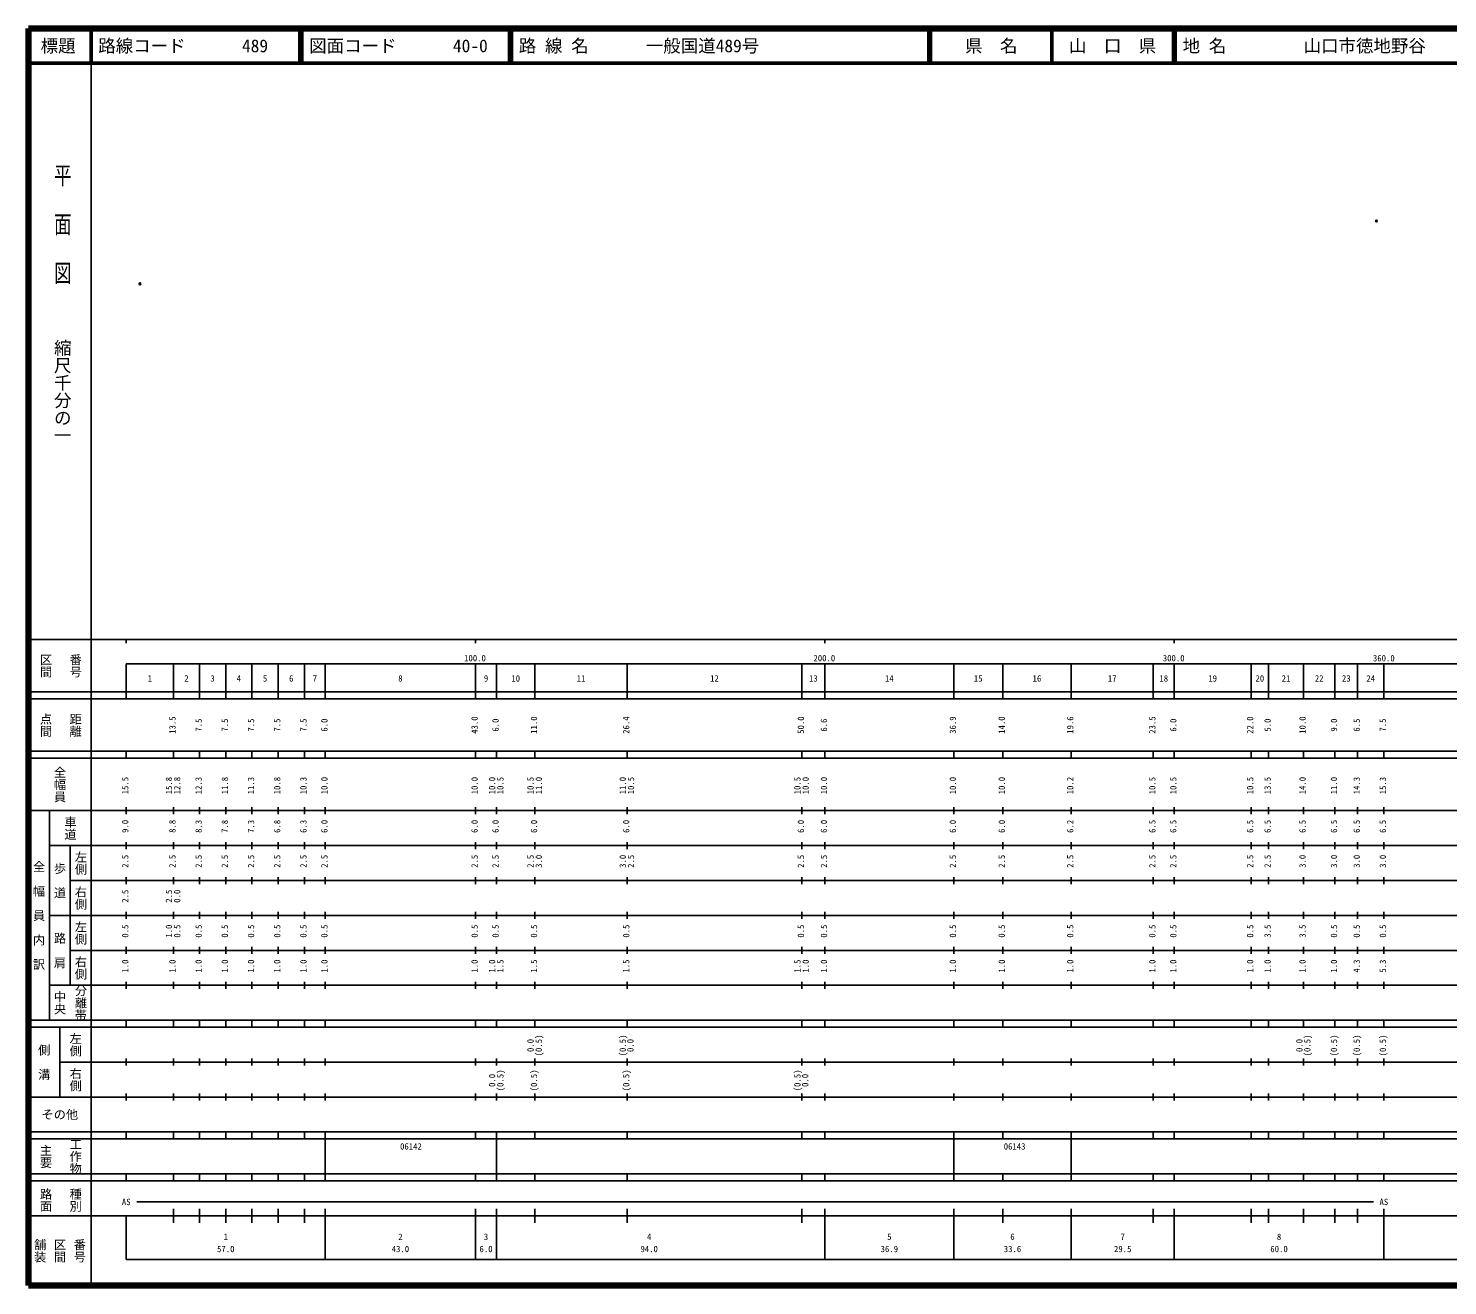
# Model space of a CAD drawing. Units: millimetres on the paper. Extents: x 40 to 680, y 20 to 380.
# Drawn here: x 40 to 446.3, y 20 to 380 of the extents above; entities that cross this region are included whole.
import ezdxf
from ezdxf.enums import TextEntityAlignment as Align

# ---------------------------------------------------------------- set-up
doc = ezdxf.new("R2010")
doc.units = ezdxf.units.MM
doc.header["$PDMODE"] = 32
doc.header["$PDSIZE"] = 0.5
doc.layers.add('M-OTRS', color=6, linetype='Continuous')
doc.layers.add('M-TTL-TXT', color=7, linetype='Continuous')
for name, color, linetype, lineweight in [('M-TTL', 2, 'Continuous', 140), ('M-TTL-BAND', 7, 'Continuous', 25), ('M-TTL-LINE', 7, 'Continuous', 50)]:
    doc.layers.add(name, color=color, linetype=linetype, lineweight=lineweight)
doc.styles.add('@ＭＳ ゴシック', font='')
doc.styles.add('ＭＳ ゴシック', font='')
doc.styles.get('@ＭＳ ゴシック').set_extended_font_data('@MS Gothic')
doc.styles.get('ＭＳ ゴシック').set_extended_font_data('MS Gothic')

msp = doc.modelspace()

# ---------------------------------------------------------------- linework, layer by layer
at = {"layer": 'M-OTRS'}
for p in [(425.87, 324.847), (71.926, 306.843)]:
    msp.add_point(p, dxfattribs=at)
at = {"layer": 'M-TTL'}
for p, q in [((40, 380), (40, 20)), ((680, 380), (40, 380)), ((40, 20), (680, 20))]:
    msp.add_line(p, q, dxfattribs=at)
at = {"layer": 'M-TTL-BAND'}
for p, q in [((58, 370), (58, 20)), ((40, 205), (579, 205)), ((68, 205), (68, 204)), ((168, 205), (168, 204)), ((268, 205), (268, 204)), ((368, 205), (368, 204)), ((68, 198), (579, 198)), ((68, 198), (68, 188)), ((81.5, 188), (81.5, 198)), ((89, 188), (89, 198)), ((96.5, 188), (96.5, 198)), ((104, 188), (104, 198)), ((111.5, 188), (111.5, 198)), ((119, 188), (119, 198)), ((125, 188), (125, 198)), ((168, 188), (168, 198)), ((174, 188), (174, 198)), ((185, 188), (185, 198)), ((211.4, 188), (211.4, 198)), ((261.4, 188), (261.4, 198)), ((268, 188), (268, 198)), ((304.9, 188), (304.9, 198)), ((318.9, 188), (318.9, 198)), ((338.5, 188), (338.5, 198)), ((362, 188), (362, 198)), ((368, 188), (368, 198)), ((390, 188), (390, 198)), ((395, 188), (395, 198)), ((405, 188), (405, 198)), ((414, 188), (414, 198)), ((420.5, 188), (420.5, 198)), ((428, 188), (428, 198)), ((40, 190), (579, 190)), ((40, 188), (579, 188)), ((40, 173), (579, 173)), ((40, 171), (579, 171)), ((68, 171), (68, 173)), ((81.5, 171), (81.5, 173)), ((89, 171), (89, 173)), ((96.5, 171), (96.5, 173)), ((104, 171), (104, 173)), ((111.5, 171), (111.5, 173)), ((119, 171), (119, 173)), ((125, 171), (125, 173)), ((168, 171), (168, 173)), ((174, 171), (174, 173)), ((185, 171), (185, 173)), ((211.4, 171), (211.4, 173)), ((261.4, 171), (261.4, 173)), ((268, 171), (268, 173)), ((304.9, 171), (304.9, 173)), ((318.9, 171), (318.9, 173)), ((338.5, 171), (338.5, 173)), ((362, 171), (362, 173)), ((368, 171), (368, 173)), ((390, 171), (390, 173)), ((395, 171), (395, 173)), ((405, 171), (405, 173)), ((414, 171), (414, 173)), ((420.5, 171), (420.5, 173)), ((428, 171), (428, 173)), ((40, 156), (579, 156)), ((46, 96), (46, 156)), ((68, 155), (68, 157)), ((81.5, 155), (81.5, 157)), ((89, 155), (89, 157)), ((96.5, 155), (96.5, 157)), ((104, 155), (104, 157)), ((111.5, 155), (111.5, 157)), ((119, 155), (119, 157)), ((125, 155), (125, 157)), ((168, 155), (168, 157)), ((174, 155), (174, 157)), ((185, 155), (185, 157)), ((211.4, 155), (211.4, 157)), ((261.4, 155), (261.4, 157)), ((268, 155), (268, 157)), ((304.9, 155), (304.9, 157)), ((318.9, 155), (318.9, 157)), ((338.5, 155), (338.5, 157)), ((362, 155), (362, 157)), ((368, 155), (368, 157)), ((390, 155), (390, 157)), ((395, 155), (395, 157)), ((405, 155), (405, 157)), ((414, 155), (414, 157)), ((420.5, 155), (420.5, 157)), ((428, 155), (428, 157)), ((68, 145), (68, 147)), ((81.5, 145), (81.5, 147)), ((89, 145), (89, 147)), ((96.5, 145), (96.5, 147)), ((104, 145), (104, 147)), ((111.5, 145), (111.5, 147)), ((119, 145), (119, 147)), ((125, 145), (125, 147)), ((168, 145), (168, 147)), ((174, 145), (174, 147)), ((185, 145), (185, 147)), ((211.4, 145), (211.4, 147)), ((261.4, 145), (261.4, 147)), ((268, 145), (268, 147)), ((304.9, 145), (304.9, 147)), ((318.9, 145), (318.9, 147)), ((338.5, 145), (338.5, 147)), ((362, 145), (362, 147)), ((368, 145), (368, 147)), ((390, 145), (390, 147)), ((395, 145), (395, 147)), ((405, 145), (405, 147)), ((414, 145), (414, 147)), ((420.5, 145), (420.5, 147)), ((428, 145), (428, 147)), ((46, 146), (579, 146)), ((52, 146), (52, 106)), ((52, 136), (579, 136)), ((68, 135), (68, 137)), ((81.5, 135), (81.5, 137)), ((89, 135), (89, 137)), ((96.5, 135), (96.5, 137)), ((104, 135), (104, 137)), ((111.5, 135), (111.5, 137)), ((119, 135), (119, 137)), ((125, 135), (125, 137)), ((168, 135), (168, 137)), ((174, 135), (174, 137)), ((185, 135), (185, 137)), ((211.4, 135), (211.4, 137)), ((261.4, 135), (261.4, 137)), ((268, 135), (268, 137)), ((304.9, 135), (304.9, 137)), ((318.9, 135), (318.9, 137)), ((338.5, 135), (338.5, 137)), ((362, 135), (362, 137)), ((368, 135), (368, 137)), ((390, 135), (390, 137)), ((395, 135), (395, 137)), ((405, 135), (405, 137)), ((414, 135), (414, 137)), ((420.5, 135), (420.5, 137)), ((428, 135), (428, 137)), ((46, 126), (579, 126)), ((68, 125), (68, 127)), ((81.5, 125), (81.5, 127)), ((89, 125), (89, 127)), ((96.5, 125), (96.5, 127)), ((104, 125), (104, 127)), ((111.5, 125), (111.5, 127)), ((119, 125), (119, 127)), ((125, 125), (125, 127)), ((168, 125), (168, 127)), ((174, 125), (174, 127)), ((185, 125), (185, 127)), ((211.4, 125), (211.4, 127)), ((261.4, 125), (261.4, 127)), ((268, 125), (268, 127)), ((304.9, 125), (304.9, 127)), ((318.9, 125), (318.9, 127)), ((338.5, 125), (338.5, 127)), ((362, 125), (362, 127)), ((368, 125), (368, 127)), ((390, 125), (390, 127)), ((395, 125), (395, 127)), ((405, 125), (405, 127)), ((414, 125), (414, 127)), ((420.5, 125), (420.5, 127)), ((428, 125), (428, 127)), ((52, 116), (579, 116)), ((68, 115), (68, 117)), ((81.5, 115), (81.5, 117)), ((89, 115), (89, 117)), ((96.5, 115), (96.5, 117)), ((104, 115), (104, 117)), ((111.5, 115), (111.5, 117)), ((119, 115), (119, 117)), ((125, 115), (125, 117)), ((168, 115), (168, 117)), ((174, 115), (174, 117)), ((185, 115), (185, 117)), ((211.4, 115), (211.4, 117)), ((261.4, 115), (261.4, 117)), ((268, 115), (268, 117)), ((304.9, 115), (304.9, 117)), ((318.9, 115), (318.9, 117)), ((338.5, 115), (338.5, 117)), ((362, 115), (362, 117)), ((368, 115), (368, 117)), ((390, 115), (390, 117)), ((395, 115), (395, 117)), ((405, 115), (405, 117)), ((414, 115), (414, 117)), ((420.5, 115), (420.5, 117)), ((428, 115), (428, 117)), ((46, 106), (579, 106)), ((68, 105), (68, 107)), ((81.5, 105), (81.5, 107)), ((89, 105), (89, 107)), ((96.5, 105), (96.5, 107)), ((104, 105), (104, 107)), ((111.5, 105), (111.5, 107)), ((119, 105), (119, 107)), ((125, 105), (125, 107)), ((168, 105), (168, 107)), ((174, 105), (174, 107)), ((185, 105), (185, 107)), ((211.4, 105), (211.4, 107)), ((261.4, 105), (261.4, 107)), ((268, 105), (268, 107)), ((304.9, 105), (304.9, 107)), ((318.9, 105), (318.9, 107)), ((338.5, 105), (338.5, 107)), ((362, 105), (362, 107)), ((368, 105), (368, 107)), ((390, 105), (390, 107)), ((395, 105), (395, 107)), ((405, 105), (405, 107)), ((414, 105), (414, 107)), ((420.5, 105), (420.5, 107)), ((428, 105), (428, 107)), ((40, 96), (579, 96)), ((40, 94), (579, 94)), ((49, 94), (49, 74)), ((68, 94), (68, 96)), ((81.5, 94), (81.5, 96)), ((89, 94), (89, 96)), ((96.5, 94), (96.5, 96)), ((104, 94), (104, 96)), ((111.5, 94), (111.5, 96)), ((119, 94), (119, 96)), ((125, 94), (125, 96)), ((168, 94), (168, 96)), ((174, 94), (174, 96)), ((185, 94), (185, 96)), ((211.4, 94), (211.4, 96)), ((261.4, 94), (261.4, 96)), ((268, 94), (268, 96)), ((304.9, 94), (304.9, 96)), ((318.9, 94), (318.9, 96)), ((338.5, 94), (338.5, 96)), ((362, 94), (362, 96)), ((368, 94), (368, 96)), ((390, 94), (390, 96)), ((395, 94), (395, 96)), ((405, 94), (405, 96)), ((414, 94), (414, 96)), ((420.5, 94), (420.5, 96)), ((428, 94), (428, 96)), ((49, 84), (579, 84)), ((68, 83), (68, 85)), ((81.5, 83), (81.5, 85)), ((89, 83), (89, 85)), ((96.5, 83), (96.5, 85)), ((104, 83), (104, 85)), ((111.5, 83), (111.5, 85)), ((119, 83), (119, 85)), ((125, 83), (125, 85)), ((168, 83), (168, 85)), ((174, 83), (174, 85)), ((185, 83), (185, 85)), ((211.4, 83), (211.4, 85)), ((261.4, 83), (261.4, 85)), ((268, 83), (268, 85)), ((304.9, 83), (304.9, 85)), ((318.9, 83), (318.9, 85)), ((338.5, 83), (338.5, 85)), ((362, 83), (362, 85)), ((368, 83), (368, 85)), ((390, 83), (390, 85)), ((395, 83), (395, 85)), ((405, 83), (405, 85)), ((414, 83), (414, 85)), ((420.5, 83), (420.5, 85)), ((428, 83), (428, 85)), ((40, 74), (579, 74)), ((68, 73), (68, 75)), ((81.5, 73), (81.5, 75)), ((89, 73), (89, 75)), ((96.5, 73), (96.5, 75)), ((104, 73), (104, 75)), ((111.5, 73), (111.5, 75)), ((119, 73), (119, 75)), ((125, 73), (125, 75)), ((168, 73), (168, 75)), ((174, 73), (174, 75)), ((185, 73), (185, 75)), ((211.4, 73), (211.4, 75)), ((261.4, 73), (261.4, 75)), ((268, 73), (268, 75)), ((304.9, 73), (304.9, 75)), ((318.9, 73), (318.9, 75)), ((338.5, 73), (338.5, 75)), ((362, 73), (362, 75)), ((368, 73), (368, 75)), ((390, 73), (390, 75)), ((395, 73), (395, 75)), ((405, 73), (405, 75)), ((414, 73), (414, 75)), ((420.5, 73), (420.5, 75)), ((428, 73), (428, 75)), ((40, 64), (579, 64)), ((40, 62), (579, 62)), ((68, 62), (68, 64)), ((81.5, 62), (81.5, 64)), ((89, 62), (89, 64)), ((96.5, 62), (96.5, 64)), ((104, 62), (104, 64)), ((111.5, 62), (111.5, 64)), ((119, 62), (119, 64)), ((125, 62), (125, 64)), ((125, 52), (125, 62)), ((168, 62), (168, 64)), ((174, 62), (174, 64)), ((174, 52), (174, 62)), ((185, 62), (185, 64)), ((211.4, 62), (211.4, 64)), ((261.4, 62), (261.4, 64)), ((268, 62), (268, 64)), ((304.9, 62), (304.9, 64)), ((304.9, 52), (304.9, 62)), ((318.9, 62), (318.9, 64)), ((338.5, 62), (338.5, 64)), ((338.5, 52), (338.5, 62)), ((362, 62), (362, 64)), ((368, 62), (368, 64)), ((390, 62), (390, 64)), ((395, 62), (395, 64)), ((405, 62), (405, 64)), ((414, 62), (414, 64)), ((420.5, 62), (420.5, 64)), ((428, 62), (428, 64)), ((40, 52), (579, 52)), ((40, 50), (579, 50)), ((68, 50), (68, 52)), ((81.5, 50), (81.5, 52)), ((89, 50), (89, 52)), ((96.5, 50), (96.5, 52)), ((104, 50), (104, 52)), ((111.5, 50), (111.5, 52)), ((119, 50), (119, 52)), ((125, 50), (125, 52)), ((168, 50), (168, 52)), ((174, 50), (174, 52)), ((185, 50), (185, 52)), ((211.4, 50), (211.4, 52)), ((261.4, 50), (261.4, 52)), ((268, 50), (268, 52)), ((304.9, 50), (304.9, 52)), ((318.9, 50), (318.9, 52)), ((338.5, 50), (338.5, 52)), ((362, 50), (362, 52)), ((368, 50), (368, 52)), ((390, 50), (390, 52)), ((395, 50), (395, 52)), ((405, 50), (405, 52)), ((414, 50), (414, 52)), ((420.5, 50), (420.5, 52)), ((428, 50), (428, 52)), ((71, 44), (425, 44)), ((81.5, 38), (81.5, 42)), ((89, 38), (89, 42)), ((96.5, 38), (96.5, 42)), ((104, 38), (104, 42)), ((111.5, 38), (111.5, 42)), ((119, 38), (119, 42)), ((125, 27.5), (125, 42)), ((168, 27.5), (168, 42)), ((174, 27.5), (174, 42)), ((185, 38), (185, 42)), ((211.4, 38), (211.4, 42)), ((261.4, 38), (261.4, 42)), ((268, 27.5), (268, 42)), ((304.9, 27.5), (304.9, 42)), ((318.9, 38), (318.9, 42)), ((338.5, 27.5), (338.5, 42)), ((362, 38), (362, 42)), ((368, 27.5), (368, 42)), ((390, 38), (390, 42)), ((395, 38), (395, 42)), ((405, 38), (405, 42)), ((414, 38), (414, 42)), ((420.5, 38), (420.5, 42)), ((428, 27.5), (428, 42)), ((40, 40), (579, 40)), ((68, 40), (68, 27.5)), ((68, 27.5), (579, 27.5))]:
    msp.add_line(p, q, dxfattribs=at)
at = {"layer": 'M-TTL-LINE'}
for p, q in [((58, 380), (58, 370)), ((117.75, 380), (117.75, 370)), ((118.25, 380), (118.25, 370)), ((177.75, 380), (177.75, 370)), ((178.25, 380), (178.25, 370)), ((297.75, 380), (297.75, 370)), ((298.25, 380), (298.25, 370)), ((333, 380), (333, 370)), ((367.75, 380), (367.75, 370)), ((368.25, 380), (368.25, 370)), ((40, 370), (680, 370))]:
    msp.add_line(p, q, dxfattribs=at)

# ---------------------------------------------------------------- texts
at = {"layer": 'M-TTL-BAND', "style": '@ＭＳ ゴシック', "width": 1.4}
msp.add_text('平  面  図', height=3.666, rotation=270, dxfattribs=at).set_placement((49.777, 306.475), align=Align.MIDDLE_RIGHT)
at = {"layer": 'M-TTL-BAND', "style": '@ＭＳ ゴシック'}
msp.add_text('縮尺千分の一', height=3.666, rotation=270, dxfattribs=at).set_placement((49.777, 261.03), align=Align.MIDDLE_RIGHT)
for s, p in [('区間', (45, 197.5)), ('番号', (53.5, 197.5)), ('点間', (45, 180.5)), ('距離', (53.5, 180.5)), ('全幅員', (49, 163.5)), ('車道', (52, 151)), ('左側', (55, 141)), ('全\u3000幅\u3000員\u3000内\u3000訳', (43, 126)), ('歩\u3000道', (49, 136)), ('右側', (55, 131)), ('左側', (55, 121)), ('路\u3000肩', (49, 116)), ('右側', (55, 111)), ('分離帯', (55, 101)), ('中央', (49, 101)), ('左側', (53.5, 89)), ('側\u3000溝', (44.5, 84)), ('右側', (53.5, 79)), ('工作物', (53.5, 57)), ('主要', (45, 57)), ('路面', (45, 44.5)), ('種別', (53.5, 44.5)), ('舗装', (43.333, 30)), ('区間', (49, 30)), ('番号', (54.667, 30))]:
    msp.add_text(s, height=2.566, rotation=270, dxfattribs=at).set_placement(p, align=Align.MIDDLE_CENTER)
at = {"layer": 'M-TTL-BAND', "style": 'ＭＳ ゴシック'}
for s, p in [('100.0', (167.844, 198.195)), ('200.0', (267.844, 198.195)), ('300.0', (367.844, 198.195)), ('360.0', (428, 198.195)), ('1', (74.75, 192.405)), ('2', (85.25, 192.405)), ('3', (92.75, 192.405)), ('4', (100.25, 192.405)), ('5', (107.75, 192.405)), ('6', (115.25, 192.405)), ('7', (122, 192.405)), ('8', (146.5, 192.405)), ('9', (171, 192.405)), ('10', (179.5, 192.405)), ('11', (198.2, 192.405)), ('12', (236.4, 192.405)), ('13', (264.7, 192.405)), ('14', (286.45, 192.405)), ('15', (311.9, 192.405)), ('16', (328.7, 192.405)), ('17', (350.25, 192.405)), ('18', (365, 192.405)), ('19', (379, 192.405)), ('20', (392.5, 192.405)), ('21', (400, 192.405)), ('22', (409.5, 192.405)), ('23', (417.25, 192.405)), ('24', (424.25, 192.405)), ('AS', (68, 42.5)), ('AS', (428, 42.5)), ('1', (96.5, 32.523)), ('2', (146.5, 32.523)), ('3', (171, 32.523)), ('4', (217.7, 32.523)), ('5', (286.45, 32.523)), ('6', (321.7, 32.523)), ('7', (353.25, 32.523)), ('8', (398, 32.523)), ('57.0', (96.5, 29.033)), ('43.0', (146.5, 29.033)), ('6.0', (171, 29.033)), ('94.0', (217.7, 29.033)), ('36.9', (286.45, 29.033)), ('33.6', (321.7, 29.033)), ('29.5', (353.25, 29.033)), ('60.0', (398, 29.033))]:
    msp.add_text(s, height=1.833, dxfattribs=at).set_placement(p, align=Align.BOTTOM_CENTER)
for s, p in [('13.5', (82.678, 180.5)), ('43.0', (169.178, 180.5)), ('11.0', (186.178, 180.5)), ('26.4', (212.578, 180.5)), ('50.0', (262.578, 180.5)), ('36.9', (306.078, 180.5)), ('14.0', (320.078, 180.5)), ('19.6', (339.678, 180.5)), ('23.5', (363.178, 180.5)), ('22.0', (391.178, 180.5)), ('10.0', (406.178, 180.5)), ('7.5', (90.178, 180.5)), ('7.5', (97.678, 180.5)), ('7.5', (105.178, 180.5)), ('7.5', (112.678, 180.5)), ('7.5', (120.178, 180.5)), ('6.0', (126.178, 180.5)), ('6.0', (175.178, 180.5)), ('6.6', (269.178, 180.5)), ('6.0', (369.178, 180.5)), ('5.0', (396.178, 180.5)), ('9.0', (415.178, 180.5)), ('6.5', (421.678, 180.5)), ('7.5', (429.178, 180.5)), ('15.5', (69.178, 163.174)), ('15.8', (81.678, 163.174)), ('12.8', (84.048, 163.174)), ('12.3', (90.178, 163.174)), ('11.8', (97.678, 163.174)), ('11.3', (105.178, 163.174)), ('10.8', (112.678, 163.174)), ('10.3', (120.178, 163.174)), ('10.0', (126.178, 163.174)), ('10.0', (169.178, 163.174)), ('10.0', (174.178, 163.174)), ('10.5', (176.548, 163.174)), ('10.5', (185.178, 163.174)), ('11.0', (187.548, 163.174)), ('11.0', (211.578, 163.174)), ('10.5', (213.948, 163.174)), ('10.5', (261.578, 163.174)), ('10.0', (263.948, 163.174)), ('10.0', (269.178, 163.174)), ('10.0', (306.078, 163.174)), ('10.0', (320.078, 163.174)), ('10.2', (339.678, 163.174)), ('10.5', (363.178, 163.174)), ('10.5', (369.178, 163.174)), ('10.5', (391.178, 163.174)), ('13.5', (396.178, 163.174)), ('14.0', (406.178, 163.174)), ('11.0', (415.178, 163.174)), ('14.3', (421.678, 163.174)), ('15.3', (429.178, 163.174)), ('9.0', (69.178, 151.5)), ('8.8', (82.678, 151.5)), ('8.3', (90.178, 151.5)), ('7.8', (97.678, 151.5)), ('7.3', (105.178, 151.5)), ('6.8', (112.678, 151.5)), ('6.3', (120.178, 151.5)), ('6.0', (126.178, 151.5)), ('6.0', (169.178, 151.5)), ('6.0', (175.178, 151.5)), ('6.0', (186.178, 151.5)), ('6.0', (212.578, 151.5)), ('6.0', (262.578, 151.5)), ('6.0', (269.178, 151.5)), ('6.0', (306.078, 151.5)), ('6.0', (320.078, 151.5)), ('6.2', (339.678, 151.5)), ('6.5', (363.178, 151.5)), ('6.5', (369.178, 151.5)), ('6.5', (391.178, 151.5)), ('6.5', (396.178, 151.5)), ('6.5', (406.178, 151.5)), ('6.5', (415.178, 151.5)), ('6.5', (421.678, 151.5)), ('6.5', (429.178, 151.5)), ('2.5', (69.178, 141.5)), ('2.5', (82.678, 141.5)), ('2.5', (90.178, 141.5)), ('2.5', (97.678, 141.5)), ('2.5', (105.178, 141.5)), ('2.5', (112.678, 141.5)), ('2.5', (120.178, 141.5)), ('2.5', (126.178, 141.5)), ('2.5', (169.178, 141.5)), ('2.5', (175.178, 141.5)), ('2.5', (185.178, 141.5)), ('3.0', (187.548, 141.5)), ('3.0', (211.578, 141.5)), ('2.5', (213.948, 141.5)), ('2.5', (262.578, 141.5)), ('2.5', (269.178, 141.5)), ('2.5', (306.078, 141.5)), ('2.5', (320.078, 141.5)), ('2.5', (339.678, 141.5)), ('2.5', (363.178, 141.5)), ('2.5', (369.178, 141.5)), ('2.5', (391.178, 141.5)), ('2.5', (396.178, 141.5)), ('3.0', (406.178, 141.5)), ('3.0', (415.178, 141.5)), ('3.0', (421.678, 141.5)), ('3.0', (429.178, 141.5)), ('2.5', (69.178, 131.5)), ('2.5', (81.678, 131.5)), ('0.0', (84.048, 131.5)), ('0.5', (69.178, 121.5)), ('1.0', (81.678, 121.5)), ('0.5', (84.048, 121.5)), ('0.5', (90.178, 121.5)), ('0.5', (97.678, 121.5)), ('0.5', (105.178, 121.5)), ('0.5', (112.678, 121.5)), ('0.5', (120.178, 121.5)), ('0.5', (126.178, 121.5)), ('0.5', (169.178, 121.5)), ('0.5', (175.178, 121.5)), ('0.5', (186.178, 121.5)), ('0.5', (212.578, 121.5)), ('0.5', (262.578, 121.5)), ('0.5', (269.178, 121.5)), ('0.5', (306.078, 121.5)), ('0.5', (320.078, 121.5)), ('0.5', (339.678, 121.5)), ('0.5', (363.178, 121.5)), ('0.5', (369.178, 121.5)), ('0.5', (391.178, 121.5)), ('3.5', (396.178, 121.5)), ('3.5', (406.178, 121.5)), ('0.5', (415.178, 121.5)), ('0.5', (421.678, 121.5)), ('0.5', (429.178, 121.5)), ('1.0', (69.178, 111.5)), ('1.0', (82.678, 111.5)), ('1.0', (90.178, 111.5)), ('1.0', (97.678, 111.5)), ('1.0', (105.178, 111.5)), ('1.0', (112.678, 111.5)), ('1.0', (120.178, 111.5)), ('1.0', (126.178, 111.5)), ('1.0', (169.178, 111.5)), ('1.0', (174.178, 111.5)), ('1.5', (176.548, 111.5)), ('1.5', (186.178, 111.5)), ('1.5', (212.578, 111.5)), ('1.5', (261.578, 111.5)), ('1.0', (263.948, 111.5)), ('1.0', (269.178, 111.5)), ('1.0', (306.078, 111.5)), ('1.0', (320.078, 111.5)), ('1.0', (339.678, 111.5)), ('1.0', (363.178, 111.5)), ('1.0', (369.178, 111.5)), ('1.0', (391.178, 111.5)), ('1.0', (396.178, 111.5)), ('1.0', (406.178, 111.5)), ('1.0', (415.178, 111.5)), ('4.3', (421.678, 111.5)), ('5.3', (429.178, 111.5)), ('0.0', (185.179, 88.764)), ('(0.5)', (187.548, 88.764)), ('(0.5)', (211.578, 88.764)), ('0.0', (213.776, 88.764)), ('0.0', (405.269, 88.764)), ('(0.5)', (407.548, 88.764)), ('(0.5)', (415.178, 88.764)), ('(0.5)', (421.678, 88.764)), ('(0.5)', (429.178, 88.764)), ('(0.5)', (176.548, 78.764)), ('(0.5)', (186.178, 78.764)), ('(0.5)', (212.578, 78.764)), ('(0.5)', (261.578, 78.764)), ('0.0', (174.179, 78.764)), ('0.0', (263.81, 78.764))]:
    msp.add_text(s, height=1.833, rotation=90, dxfattribs=at).set_placement(p, align=Align.BOTTOM_CENTER)
msp.add_text('その他', height=2.566, dxfattribs=at).set_placement((49, 69), align=Align.MIDDLE_CENTER)
for s, p in [('06142', (146.396, 58.405)), ('06143', (319.195, 58.405))]:
    msp.add_text(s, height=1.833, dxfattribs=at).set_placement(p, align=Align.BOTTOM_LEFT)
at = {"layer": 'M-TTL-TXT', "style": 'ＭＳ ゴシック'}
for s, p in [('標題', (48.5, 375)), ('県\u3000名', (315.625, 375)), ('山\u3000口\u3000県', (350.375, 375))]:
    msp.add_text(s, height=3.666, dxfattribs=at).set_placement(p, align=Align.MIDDLE_CENTER)
for s, p in [('路線コード', (60, 375)), ('489', (101.142, 375)), ('図面コード', (120.38, 375)), ('40-0', (161.521, 375)), ('路 線 名', (180.38, 375)), ('一般国道489号', (216.734, 375)), ('地 名', (370.38, 375)), ('山口市徳地野谷', (405.024, 375))]:
    msp.add_text(s, height=3.666, dxfattribs=at).set_placement(p, align=Align.MIDDLE_LEFT)

doc.saveas('drawing.dxf')
